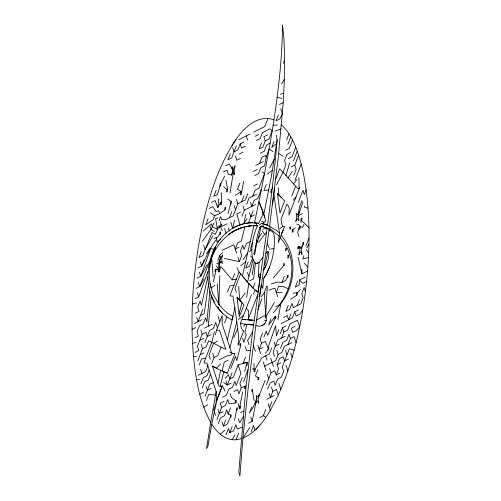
<?xml version="1.0" encoding="UTF-8"?>
<svg xmlns="http://www.w3.org/2000/svg" width="501" height="501" viewBox="0 0 501 501"><rect width="100%" height="100%" fill="white"/><g stroke="black" fill="none" stroke-linecap="round" stroke-linejoin="round"><path stroke-width="0.75" d="M236.979 267.703L239.083 272.068L229.99 295.49L230.222 296.047L232.902 295.978L234.856 307.908L232.132 319.957C188.727 298.064 207.765 216.088 258.673 223.352L262.205 216.025L262.724 211.215L258.923 201.709C270.697 143.48 281.725 84.625 282.577 25.05L283.986 38.752L284.587 60.277L284.173 84.469L283.197 102.718L278.155 158.598L269.563 226.371L270.446 229.533L272.713 230.817L279.195 236.328L278.437 242.221M270.446 229.533L261.259 226.12L259.493 227.773L261.259 226.12L267.102 228.199L252.135 335.739L245.703 389.941L238.82 472.017L239.891 475.95L242.91 438.231C260.645 430.246 270.052 411.453 278.318 394.938C289.966 369.462 297.043 342.158 302.009 314.666C309.53 269.926 312.042 223.803 304.408 178.895A147.369 51.177 -83.8 0 0 301.195 164.027C297.293 149.924 292.459 135.001 281.424 124.774M307.576 271.047L301.909 273.859L301.915 269.394M231.512 175.074L232.721 172.657L233.353 172.488L234.524 174.304L233.986 169.657L232.715 171.962L233.986 169.657L235.132 165.75L233.71 168.411L233.078 168.367L232.013 166.495L232.552 171.555L231.512 175.074L228.324 174.31L226.959 170.108L223.233 171.993M218.975 271.542L219.181 269.287L218.336 269.187L218.248 271.567L218.975 271.542L219.075 264.246L220.246 258.754L219.613 255.548L222.601 252.448M217.14 227.348L217.885 227.235L217.747 229.063L217.096 229.295L217.14 227.348L215.574 218.762L218.11 217.71M300.425 289.39L297.318 292.903L297.262 294.889L290.611 299.247M219.814 275.744L218.881 304.301C222.801 309.061 227.229 313.801 232.952 316.344L227.373 339.922M221.642 202.072L220.672 202.435L220.59 204.784L221.436 204.627L221.642 202.072L221.235 192.559M273.915 119.946C259.593 114.247 245.822 126.064 237.856 136.879C216.225 167.415 206.406 204.489 199.454 240.787C193.787 272.362 191.157 304.527 192.252 336.603C193.636 365.843 196.567 396.297 210.733 422.462L206.531 448.445L207.877 446.623L211.748 424.09L216.971 399.679L213.608 410.551M246.298 365.404L246.411 362.53L247.394 362.311L247.256 365.004L246.298 365.404L244.632 371.385M283.61 265.68L283.685 263.632L284.386 263.57L284.286 265.555L283.61 265.68L273.383 277.942M296.498 295.258L296.592 292.797L297.318 292.903M236.547 410.131L236.635 408.046L237.449 407.783L237.261 409.943L236.547 410.131L234.549 420.477M230.548 203.932L230.642 201.784L231.412 201.577L231.224 203.55L230.548 203.932L228.061 213.551M248.458 423.22L252.185 421.341L255.579 403.963L256.932 401.257L257.633 400.932L258.817 403.261L258.134 399.573L258.291 397.838L264.998 380.641M300.957 220.809L301.076 218.398L302.04 218.085L301.852 220.496L300.957 220.809L301.076 222.876M287.323 277.435L287.436 275.281L288.156 275.249L288.088 277.141L287.323 277.435L285.67 280.504L281.944 282.389L277.291 282.151L271.016 284.023M292.365 229.859L292.24 232.214L293.06 231.963L293.223 229.802L292.365 229.859L295.408 227.761M216.15 190.242L213.783 196.329L217.509 194.438L219.883 186.209L220.02 183.723L220.822 183.579L224.598 176.189M215.818 271.36L215.931 269.306L218.336 269.187L215.186 269.413L215.048 271.623L215.818 271.36L213.388 281.675M220.822 183.579L220.709 185.702L219.883 186.209M219.789 234.355L219.901 232.163L220.678 232.082L220.515 234.192L219.789 234.355L216.319 238.789L216.269 237.361L214.065 238.802M223.603 186.472L226.721 189.61L226.59 192.015L227.429 191.582L227.567 189.315L225.964 180.391M239.083 272.068C245.246 278.819 250.362 286.948 258.028 292.089L259.794 279.433L258.378 275.124L259.073 262.33L262.843 257.552M262.812 226.659L262.981 223.559L263.87 222.244L265.837 220.791L262.724 211.215M267.29 285.908L265.674 315.724C268.893 321.717 261.885 328.762 255.861 325.368L269.181 229.082L267.102 228.199L262.681 229.226M265.436 353.268L267.935 350.024L268.066 347.707L275.619 325.731L276.439 335.745L278.8 329.664M224.824 209.675L224.943 207.683L225.751 207.326L225.55 209.481L219.676 213.67L214.597 215.774L213.031 219.807L205.698 224.855L208.059 218.774M220.402 226.79L220.528 224.698L221.298 224.661L221.148 226.54L220.402 226.79L222.262 230.573M303.875 224.41L302.71 227.416L300.168 226.684L299.329 226.897L299.185 229.258L299.999 228.957L300.168 226.684L298.784 224.799L296.667 224.085M240.674 345.502L240.787 343.636L240.004 343.686L239.916 345.859L240.674 345.502L236.81 360.67L235.445 356.474L230.723 368.636M222.006 421.936L223.371 426.132L227.097 424.247L230.422 417.064L230.554 414.978L228.099 413.964L226.734 409.768L224.373 415.849L220.64 417.734L218.279 423.815M258.103 377.71L257.965 379.752L258.729 379.677L258.917 377.403L258.103 377.71L255.422 375.957L257.783 369.876M276.402 135.326L277.147 139.948L275.995 153.638L272.344 187.769L267.553 225.281L276.42 230.422L279.47 233.071L279.195 236.328M244.544 386.215L244.394 388.488L245.233 388.219L245.352 385.902L241.269 387.749L238.908 393.83L237.543 389.634L233.823 391.513M275.024 318.517L275.155 316.475L275.913 316.231L275.757 318.229L275.024 318.517L267.622 335.313L266.256 331.117L263.895 337.198M216.92 419.619L221.642 407.451L225.369 405.566L227.73 399.485L229.095 403.687L235.22 403.023L235.401 400.443L231.456 397.6L230.091 393.404M239.873 183.134L237.505 189.215L241.463 191.946L240.555 192.021L240.342 194.808L241.275 194.413L243.599 181.249M229.652 351.99L232.251 353.286L234.888 353.518L227.26 373.17L220.578 370.389L212.449 366.112L218.893 385.958L220.164 386.465L222.344 385.801L216.156 401.764L216.683 394.775L216.131 391.413L206.951 363.15L204.264 363.012L204.039 362.317L211.748 342.465L214.409 331.781M259.468 394.231L257.952 396.811L257.307 396.917L256.149 395.276L256.8 398.514L255.579 403.963M271.717 347.913L269.356 353.994L261.898 357.764L255.122 369.212L254.928 371.485L254.082 371.692L253.969 363.513M252.598 391.425L252.773 389.371L251.972 389.452L251.834 391.5L252.598 391.425L254.182 400.775M239.647 406.161L240.511 406.079L240.317 408.497L239.428 408.641L242.634 391.951M256.593 263.57L259.073 262.33L256.593 263.57C252.967 262.486 252.617 257.833 252.028 254.708C251.089 244.801 253.481 234.831 257.426 225.782L255.742 222.882M305.153 277.228L299.542 279.946L299.066 285.194L295.339 287.079L297.7 280.998M268.949 230.942L270.214 230.642L272.043 231.387A12.143 4.221 -83.8 0 1 274.517 239.315C274.373 252.842 271.323 266.814 263.802 278.187L262.712 288.438L261.434 284.512L259.136 296.886M209.919 290.906L206.9 322.024L205.535 317.822L203.174 323.909L199.448 325.788L197.087 331.875L198.452 336.071L194.726 337.956M204.54 328.105L208.266 326.226L211.278 295.195L214.754 302.823M255.429 263.119L253.612 278.844L249.886 280.729M249.824 427.422L242.91 438.231L247.939 390.273L255.861 325.368M253.688 254.295C256.725 245.233 256.13 235.138 260.695 226.602M272.563 204.201L274.529 188.633M211.422 202.41L215.148 200.525L217.735 207.696L218.874 198.64M264.753 217.472L263.802 214.497L271.398 176.233L277.147 139.948M208.554 284.011L204.17 313.626L200.444 315.511M246.649 297.168L248.822 283.472L253.024 288.081L254.978 283.046M230.053 192.991L233.353 172.488L234.524 174.304M252.247 274.648L254.27 262.111M210.733 422.462L216.125 391.394M277.98 319.651L280.829 303.612C296.135 284.224 297.563 254.464 281.124 235.301M254.608 254.89L257.101 241.163L256.888 239.985M273.039 151.697L269.112 149.004L266.163 157.22L264.591 165.743L260.864 167.628L258.503 173.715L254.777 175.594M302.88 201.784L298.32 215.812L298.859 220.985L297.625 218.874L297.106 218.943L295.765 221.498L296.761 217.966L296.291 213.107L297.444 214.797L297.995 214.829L299.592 206.706L301.959 200.625M238.676 225.306L243.862 223.665L245.69 214.409M218.01 383.227L220.578 370.389M242.415 276.095L253.813 225.707L257.426 225.782C233.278 223.778 212.862 244.457 209.074 267.402M242.046 224.141L236.441 226.289L232.658 228.381L234.512 220.064M207.84 276.959L201.446 305.228L200.081 301.032L197.72 307.113L199.079 311.315L195.359 313.194M220.164 386.465L223.765 371.767L227.26 373.17M266.595 232.251L262.868 236.535L259.355 241.595L258.053 242.215L257.439 241.952L261.259 226.12M253.137 259.681L247.55 282.032L243.561 277.454M264.86 265.154L268.079 251.602L266.908 251.978L265.812 253.5M215.411 334.85L216.545 330.109L222.231 315.473L222.143 323.828L231.556 352.779M222.112 370.997L224.273 362.123L227.993 360.244M238.983 313.789L242.014 302.673L237.017 297.281L239.372 316.663L243.962 304.84L237.017 297.281M234.856 307.908L236.816 321.824L229.896 347.663M250.531 249.291L252.372 242.659M278.424 242.252L284.524 226.54L282.783 226.389L281.806 224.348L281.03 219.288L286.916 204.195L288.551 206.393L289.246 208.598L288.939 215.123L299.661 187.524L298.809 188.432L297.707 188.432L285.971 175.538L289.678 162.838M210.182 262.017L212.055 255.66L215.286 248.239L210.22 260.526L212.055 255.66M218.987 272.312L220.784 266.457L232.251 279.871L236.347 279.12M299.329 226.897L297.638 232.389L299.003 236.591M265.981 265.937L263.47 270.145C266.751 264.979 269.2 258.704 268.693 252.51L268.079 251.602M258.291 397.838L259.474 394.187M247.964 369.632L243.636 381.668M303.85 255.717L302.754 258.998L308.434 257.57M217.741 261.021L219.613 255.548M275.707 306.781L278.957 305.297C294.225 286.378 297.406 256.468 280.191 237.706M207.934 271.504L198.715 296.83L194.989 298.715M257.971 309.743L261.942 298.571M295.102 180.153L301.195 164.027M253.487 294.275L255.015 290.098L258.028 292.089M236.816 321.824L238.695 336.891L238.013 345.477L243.787 330.604L242.653 330.435L241.269 327.773L240.467 323.233L251.458 294.907M211.748 424.09C216.908 432.501 225.519 440.698 236.115 439.79L238.645 433.077M245.265 223.484L248.452 222.801L253.149 210.645M218.135 396.66L222.344 385.801L224.999 391.087M216.156 401.764L218.893 394.688M230.322 153.744L227.955 159.825L231.681 157.94L236.409 145.778M243.862 142.008L240.136 143.893L237.775 149.974L234.048 151.859L232.683 147.663M201.339 251.502L198.978 257.589L202.705 255.704L212.036 232.545L215.298 234.374L217.747 229.063M214.002 222.795L211.015 229.42L202.341 241.219M219.081 220.703L220.647 216.664L221.617 219.651L225.694 219.632L233.153 215.868L237.875 203.7L236.51 199.498M204.07 259.906L201.709 265.987L197.983 267.866M220.296 239.484L216.939 242.133L216.632 239.303C209.906 247.369 206.644 256.756 201.709 265.987L200.344 261.785M283.384 63.358L284.587 60.277M209.33 261.823L199.711 286.547L195.985 288.432M229.42 217.747L231.788 211.666M267.985 118.455L264.854 126.502L253.675 132.158M261.497 142.866L259.136 148.954L262.862 147.069L265.223 140.981L263.858 136.786L267.584 134.901M241.601 201.815L243.962 195.734M202.805 309.43L198.083 321.592L194.357 323.477M247.688 193.849L245.327 199.93L237.875 203.7M255.773 165.317L259.499 163.432L261.86 157.352L265.593 155.467L266.163 157.22M278.399 114.767L276.038 120.847L279.765 118.969L282.42 113.79L280.76 108.686M241.964 216.294L244.331 210.213L242.966 206.011M246.692 204.132L249.053 198.045L256.506 194.275M252.78 196.16L255.141 190.079L258.867 188.194L264.497 173.703L262.23 171.83M274.041 141.414L271.68 147.494L276.677 143.33M200.813 329.99L202.179 334.186L197.45 346.354L198.816 350.556L195.089 352.435M261.428 189.309L257.871 198.477L254.145 200.362L251.784 206.443L244.331 210.213M197.82 360.833L202.542 348.665L201.177 344.469M204.903 342.584L209.631 330.422L213.357 328.531L215.718 322.45L217.447 327.779M218.217 308.303L218.724 307M266.319 184.424L263.958 190.512L268.837 189.948M199.185 365.035L201.546 358.948L205.642 358.196M227.529 292.039L229.89 285.952L233.986 285.201M232.251 279.871L234.612 273.79M224.298 258.41L239.34 261.622L241.701 255.535L240.336 251.339L242.697 245.258L244.062 249.454L246.423 243.373L250.318 241.576M286.585 139.961L288.989 133.761M287.95 144.163L290.805 136.792M272.344 187.769L270.578 192.321L271.805 192.177M240.568 273.884L234.982 288.269L236.347 292.465M292.559 139.998L289.309 148.359L285.589 150.244M200.914 383.71L203.274 377.629L207.001 375.744L209.199 370.082M207.84 365.88L205.635 371.548L198.183 375.318M202.279 387.912L204.64 381.831L208.366 379.946L210.564 374.278M211.729 363.576L214.09 357.495L212.725 353.299M295.784 147.112L292.039 156.757L288.313 158.635M202.542 348.665L206.268 346.786L208.629 340.705L221.104 347.149L217.816 355.616L214.09 357.495M293.404 160.953L297.237 151.083M205.003 396.31L209.731 384.142L213.294 382.676M293.774 175.431L296.135 169.351L294.77 165.155L298.646 155.16M206.368 400.506L208.729 394.425L215.493 395.107M291.776 195.997L295.49 186.435M257.652 294.907L248.346 318.868L248.696 312.073L248.233 310.326L246.31 308.084M232.088 372.838L227.366 385.006L223.621 382.52M298.233 202.51L302.955 190.349L304.32 194.545L306.161 189.804M261.522 296.692L264.309 292.49L266.67 286.409M246.411 362.53L238.175 364.872L233.453 377.034L229.727 378.919L228.362 374.717L225.225 378.418M245.521 356.994L243.16 363.075L247.394 362.311M223.371 426.132L225.738 420.045M228.099 413.964L230.46 407.883M242.271 377.466L239.91 383.553L241.269 387.749M281.944 282.389L284.305 276.308M262.53 333.002L260.169 339.083L261.535 343.285L259.174 349.366L262.9 347.481M226.101 434.53L228.462 428.443L229.827 432.639L233.554 430.76L235.915 424.679L237.28 428.875L242.403 427.165M270.985 318.949L268.624 325.036L275.155 316.475M229.827 432.639L232.188 426.558M288.25 305.328L285.889 311.415L289.616 309.53L291.977 303.443L293.342 307.645L300.794 303.875L303.155 297.794L301.79 293.592L304.157 287.511L305.46 291.726M251.821 406.856L249.454 412.943L252.955 407.72L256.8 398.514M280.165 333.86L282.526 327.779L286.253 325.894M274.442 356.305L273.083 352.109L277.805 339.941L281.531 338.056L283.892 331.975L282.526 327.779M290.981 313.726L288.614 319.807L281.161 323.577M266.363 384.843L271.085 372.675L269.72 368.473M276.803 350.224L278.168 354.426L275.807 360.507L264.628 366.162M280.535 348.345L282.896 342.258L286.622 340.373L288.983 334.292L290.348 338.488L287.987 344.575L284.261 346.46L281.894 352.541L278.168 354.426M298.433 309.956L294.707 311.847L292.346 317.928L288.614 319.807L287.255 315.611L283.528 317.496M297.068 305.76L299.429 299.679M251.189 431.624L253.55 425.537L254.946 430.246M267.722 389.039L270.089 382.958L273.809 381.073L275.174 385.269L277.541 379.188L281.268 377.303L283.629 371.216L282.263 367.02L289.353 348.771L294.156 350.199M279.902 373.107L276.176 374.986L278.537 368.905L277.172 364.709L279.533 358.622L283.259 356.737L284.624 360.939L288.351 359.054M259.637 417.571L263.363 415.686L265.73 409.605M271.448 387.154L272.813 391.356L270.452 397.437L269.087 393.235M269.457 407.72L271.818 401.633M220.246 258.754L218.449 263.357L216.733 263.72M275.744 178.938L279.708 168.787L285.971 175.538M305.948 245.985L309.017 238.169M224.536 322.882L226.922 317.014M248.158 262.054L245.684 268.022L249.523 266.25L252.579 258.028L250.519 255.967M233.716 337.793L237.75 328.437M269.507 266.945L266.375 274.147L263.802 278.187M212.393 253.318L215.267 246.843M297.751 217.039L298.32 215.812L302.379 213.457M276.433 184.932L283.04 172.231L285.952 164.723L284.587 160.52L286.948 154.44L290.674 152.561M281.117 233.986L283.134 230.122M297.995 214.829L299.466 212.004M269.682 168.06L274.323 159.174M217.735 207.696L220.672 202.435M207.245 264.578L200.713 276.264L196.987 278.149M213.05 235.677L205.066 249.617L203.707 245.421M204.126 278.844L199.711 286.547L198.352 282.345M252.686 331.737L247.626 340.536L248.991 344.738M232.157 439.746L234.919 434.956M274.341 302.585L265.023 318.154M243.217 416.751L239.641 422.794L238.276 418.592M216.401 266.05L219.181 269.287L219.075 264.246L220.903 261.353L222.3 263.695L221.686 258.447L222.732 254.852L221.398 257.426L220.759 257.445L219.638 255.485M306.756 247.889L308.879 244.444M243.862 223.665L247.056 218.611M219.075 264.246L220.903 261.353M235.752 139.76L231.963 145.44M206.431 253.819L210.132 248.108M288.025 177.961L292.409 171.236M232.251 353.286L231.136 354.952L226.634 356.042L219.175 359.812M281.393 83.924L284.33 79.609M243.066 259.737L247.763 252.836M258.391 238.063L261.66 233.378M302.798 310.044L299.798 314.158L296.072 316.043L294.707 311.847M293.411 184.08L296.987 179.414M273.346 312.868L280.829 303.612M245.29 292.972L239.666 300.168L238.708 286.384M243.649 326.295L245.252 324.253L253.656 324.949L247.012 324.423L244.895 332.138L246.273 334.787L243.899 342.421L242.534 338.225M293.141 200.2L296.041 196.849M256.124 429.344L259.862 425.105M298.809 188.432L299.661 187.524M220.54 364.014L216.564 368.197L212.449 366.112M259.067 225.387L261.434 223.252L267.553 225.281L262.981 223.559M203.337 230.942L211.466 223.847L212.437 226.834L217.096 229.295M220.246 434.185L224.736 430.328M240.705 265.818L245.728 261.628M249.154 251.771L251.746 249.636M279.915 228.669L282.783 226.389M238.432 319.469L243.398 315.567M267.321 174.148L272.431 170.315M214.923 285.251L211.184 288.031L210.013 283.56L209.387 277.354A19.357 6.72 -83.8 0 1 211.71 258.948M228.638 234.362L233.46 231.168L241.156 227.905M261.841 325.65L264.835 323.715M203.769 407.213L207.733 404.708M270.208 142.967L266.588 145.184L264.227 151.264L260.501 153.149M235.144 195.302L240.555 192.021M299.322 246.304L297.851 246.887L297.794 248.953L298.471 248.803L298.602 246.724L301.007 248.252L302.46 245.308L301.27 250.281L302.003 254.439L300.857 251.903L300.105 252.21L298.846 254.834L299.967 250.149L299.322 246.304L300.594 248.095M258.378 275.124L260.57 273.84L259.794 279.433L258.384 275.062M199.786 394.325L203.644 392.108M217.447 341.131L213.614 343.298L208.998 355.178L210.364 359.38M231.575 232.433L235.526 230.235L243.323 227.266M238.77 139.691L249.949 134.036M255.04 136.353L258.767 134.468M245.227 146.204L241.501 148.089L240.136 143.893M256.406 140.556L260.132 138.671L262.493 132.583L269.945 128.82L272.212 130.692L268.949 139.096L265.223 140.981M239.14 154.176L242.866 152.291M225.594 165.912L229.32 164.027L232.57 169.695M240.499 158.372L236.773 160.257L235.414 156.061M259.499 163.432L263.225 161.547M253.412 171.398L257.138 169.513M209.061 208.491L212.787 206.606L216.169 211.735L218.705 210.683L219.676 213.67M253.775 185.884L257.508 183.992M240.605 212.098L236.879 213.983L240.01 224.874M254.508 214.841L250.782 216.726L249.417 212.524M208.266 326.226L211.992 324.335M210.99 334.618L207.264 336.503L205.905 332.307L202.179 334.186M200.181 354.752L203.907 352.867M261.535 343.285L265.261 341.4L268.066 347.707L268.868 347.619L268.705 349.723L267.935 350.024M295.07 326.32L291.344 328.205L292.709 332.407L296.435 330.522L299.648 327.053L297.431 320.239L289.979 324.009L287.618 330.096L283.892 331.975M279.17 344.143L275.444 346.028L274.078 341.826M290.348 338.488L294.074 336.603L296.066 342.74M287.987 344.575L291.714 342.69M211.096 388.344L207.37 390.223L206.005 386.027M231.093 383.115L227.366 385.006L226.001 380.804M277.172 364.709L280.898 362.824M222.638 397.168L226.364 395.283L228.725 389.202L232.458 387.317L234.819 381.236L236.184 385.438L240.906 373.27L238.175 364.872M271.085 372.675L274.811 370.79L276.176 374.986M224.003 401.364L220.277 403.249L221.642 407.451M223.008 411.647L219.281 413.532L217.916 409.336M272.813 391.356L276.539 389.471L278.318 394.938M266.726 399.322L274.179 395.552M291.043 167.033L294.77 165.155M255.51 204.558L251.784 206.443L250.419 202.241M238.971 247.143L235.245 249.022L237.606 242.941L241.338 241.062L244.87 226.853L251.352 225.882M201.809 319.707L198.083 321.592L196.718 317.39M199.811 340.267L203.544 338.388M281.531 338.056L285.257 336.177M306.637 281.399L302.792 283.309L299.542 279.946M279.395 104.49L283.197 102.718M221.918 250.35L233.879 244.826L236.61 253.224M221.148 226.54L227.059 223.834M192.102 329.276L195.722 327.673M240.643 412.505L243.736 411.164M192.566 343.517L196.085 342.158M256.575 320.076L263.564 316.106L265.674 315.724L264.309 292.49M275.036 131.13L281.136 128.92M226.721 189.61L227.567 189.315M268.655 290.11L274.93 288.238L277.654 296.63M280.397 94.207L283.779 93.199M192.384 304.038L196.354 302.917M241.601 438.607L236.115 439.79M249.786 226.001L246.392 226.502M235.22 403.023L236.146 402.873L236.265 400.362L235.401 400.443M269.231 249.26L273.972 248.49M215.186 269.413L215.931 269.306M250.25 350.356L246.63 350.819L245.265 346.623M292.979 293.16L296.592 292.797M248.452 222.801L252.372 222.563M230.422 417.064L231.086 417.026L231.237 414.991L230.554 414.978M273.12 125.225L277.397 125.05M196.561 379.495L199.548 379.514M282.163 292.515L276.295 292.434L278.656 286.353L283.309 286.591L288.263 288.682M245.603 319.801L241.908 319.4L254.301 320.202M193.505 356.518L196.455 356.637M247.763 319.87L252.535 320.177M255.122 369.212L252.41 368.842M216.545 330.109L219.601 330.347L225.757 349.341L221.104 347.149M249.623 319.97L250.938 320.139M258.673 223.352L254.502 222.713L258.923 201.709L263.025 212.13M248.746 324.491L250.932 324.83M214.002 249.147L210.752 248.571L200.713 276.264L199.348 272.068M240.467 323.233L245.252 324.253M308.04 208.097L304.74 207.376L304.245 205.98M277.066 97.313L281.756 98.403M264.396 320.133L266.188 320.552M261.654 221.298L263.87 222.244M214.328 231.387L211.015 229.42L210 226.295M278.662 153.4L283.222 156.325M227.692 199.072L231.412 201.577M263.363 415.686L265.749 417.358M210.426 212.687L214.597 215.774M302.485 221.354L308.923 227.698M277.498 193.574L284.599 200.951L279.984 212.837L277.498 193.574L281.274 197.475M304.276 263.313L307.883 266.97M250.92 285.789L251.89 286.891M222.312 313.181L217.108 306.693M210.013 283.56L212.631 293.505L219.476 305.065M218.198 303.406L218.881 304.301L217.209 283.948M306.211 249.63L308.641 252.867M262.205 230.798L264.603 234.362M247.156 272.331L248.934 276.183M267.171 243.774L269.056 247.895M257.101 241.163L257.439 241.952M253.318 345.427L255.447 351.251M214.309 411.665L215.555 415.417M246.223 135.921L247.588 140.123M290.712 352.967L292.152 357.395M285.62 350.656L286.985 354.852M234.149 205.585L235.514 209.781M285.99 365.135L287.887 370.972M237.975 257.426L239.34 261.622M270.715 358.19L273.446 366.594M278.9 383.384L280.836 389.333M265.624 355.879L266.989 360.075M257.808 345.164L260.539 353.562M263.263 361.96L265.993 370.358M267.359 374.554L268.724 378.756M268.091 403.518L270.321 410.388M218.079 316.369L219.814 321.698M250.819 417.139L252.185 421.341M197.35 292.634L198.715 296.83M200.544 369.231L201.909 373.433M224.536 228.619L226.045 233.341M228.425 228.03L229.251 230.873M230.786 221.949L232.658 228.381M220.496 221.905L221.298 224.661M238.188 403.499L239.428 408.641M298.07 257.182L301.909 273.859M273.822 194.019L279.47 233.071M278.268 187.906L278.938 195.121M211.71 258.948L213.15 276.646M298.859 177.749L299.21 188.163M289.891 227.254L289.816 229.195L290.524 229.145L290.661 227.128L289.891 227.254M286.39 248.377L286.296 250.394L285.476 250.6L285.62 248.433L286.39 248.377M303.725 242.315L303.612 244.569L302.729 244.857L302.955 242.471L303.725 242.315M287.906 255.472L287.768 258.109L288.62 257.671L288.845 255.303L287.906 255.472M218.931 225.945L218.799 228.018L219.526 227.698L219.657 225.782L218.931 225.945"/></g></svg>
